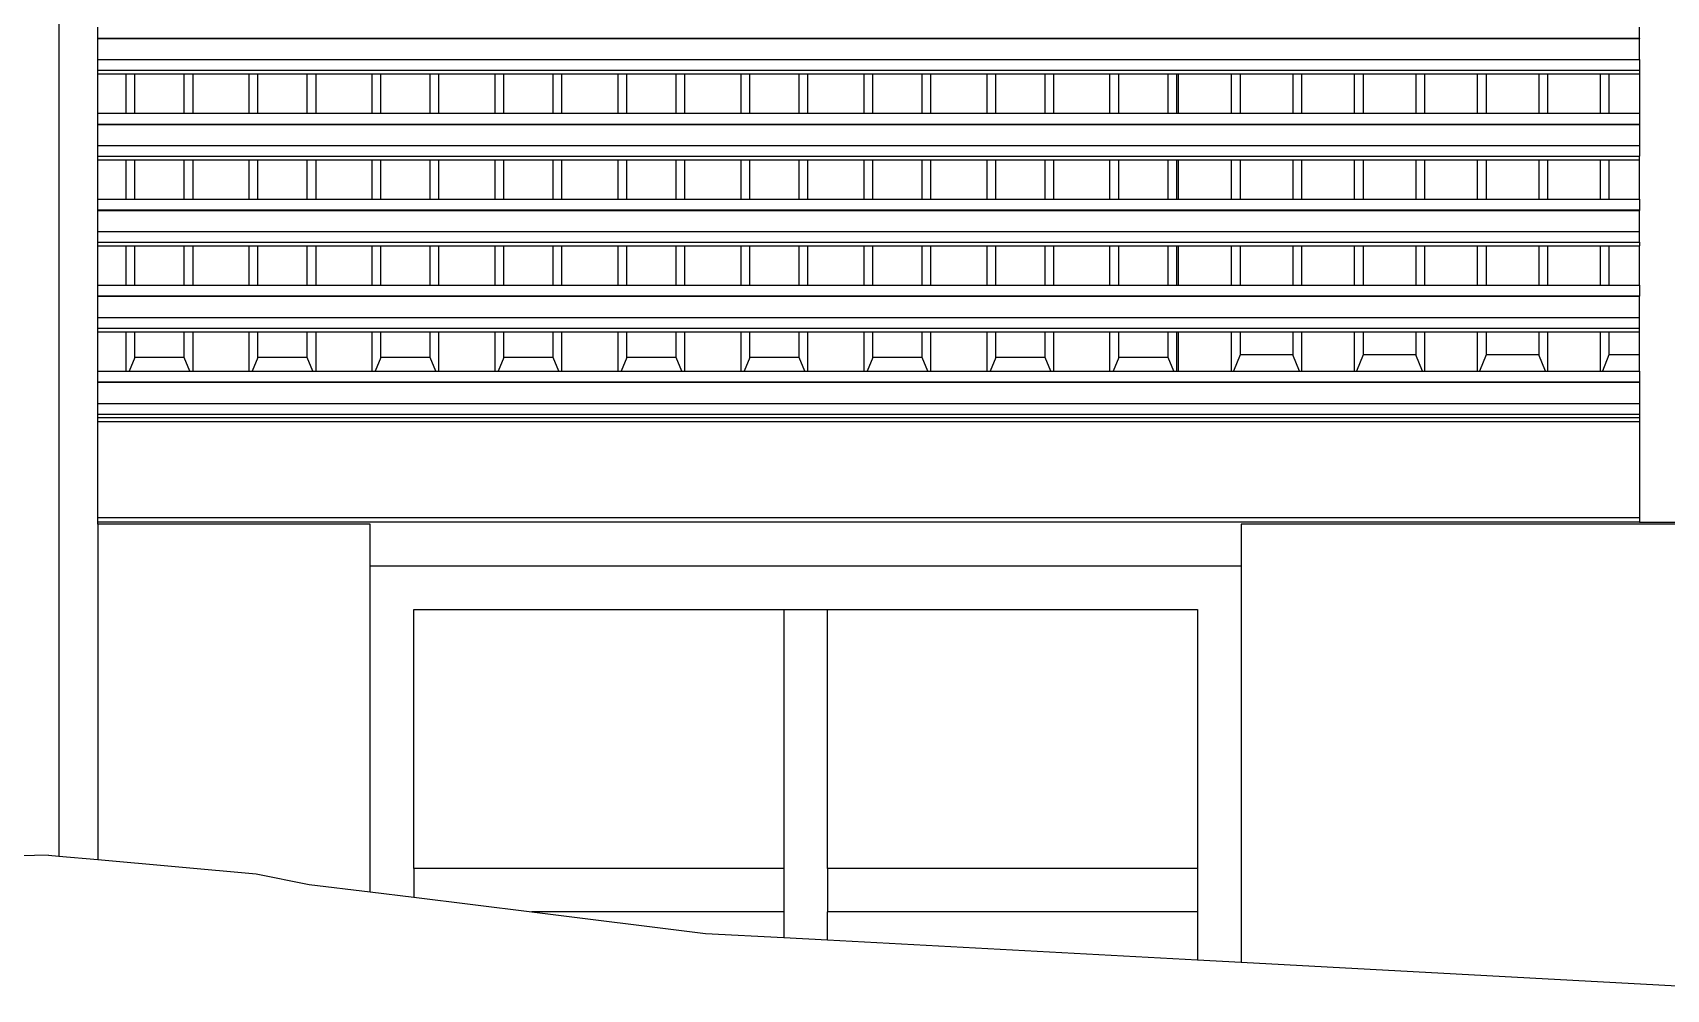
# Model space of a CAD drawing. Extents: x -101 to 101, y -14 to 18.
# Drawn here: x -51.402 to -47.651, y 8.073 to 10.269 of the extents above; entities that cross this region are included whole.
import ezdxf

# ---------------------------------------------------------------- set-up
doc = ezdxf.new("R2010")
doc.units = 0
doc.layers.get('0').update_dxf_attribs({"linetype": 'CONTINUOUS'})
doc.layers.add('SECTIONCUTEDGES', color=7, linetype='CONTINUOUS')

msp = doc.modelspace()

# ---------------------------------------------------------------- linework, layer by layer
for p, q in [((-51.3423, 11.7094), (-51.3423, 8.3789)), ((-51.2523, 10.2564), (-51.2523, 10.2811)), ((-47.7123, 10.2564), (-47.7123, 10.2811)), ((-51.2523, 10.2564), (-47.7123, 10.2564)), ((-51.2523, 10.2556), (-51.2523, 10.2564)), ((-51.2523, 10.2556), (-47.7123, 10.2556)), ((-51.2523, 10.2071), (-51.2523, 10.2556)), ((-47.7123, 10.2564), (-47.7123, 10.2556)), ((-47.7123, 10.2071), (-47.7123, 10.2556)), ((-51.2523, 10.2071), (-47.7123, 10.2071)), ((-51.2523, 10.1824), (-51.2523, 10.2071)), ((-47.7123, 10.2071), (-47.7123, 10.1824)), ((-51.2523, 10.1824), (-47.7123, 10.1824)), ((-51.2523, 10.1742), (-51.2523, 10.1824)), ((-51.2523, 10.1742), (-51.1876, 10.1742)), ((-51.2523, 10.0838), (-51.2523, 10.1742)), ((-51.1876, 10.0838), (-51.1876, 10.1742)), ((-51.1876, 10.1742), (-51.1674, 10.1742)), ((-51.1674, 10.0838), (-51.1674, 10.1742)), ((-51.1674, 10.1742), (-51.0542, 10.1742)), ((-51.0542, 10.0838), (-51.0542, 10.1742)), ((-51.0542, 10.1742), (-51.034, 10.1742)), ((-51.034, 10.0838), (-51.034, 10.1742)), ((-51.034, 10.1742), (-50.9052, 10.1742)), ((-50.9052, 10.0838), (-50.9052, 10.1742)), ((-50.9052, 10.1742), (-50.885, 10.1742)), ((-50.885, 10.0838), (-50.885, 10.1742)), ((-50.885, 10.1742), (-50.7718, 10.1742)), ((-50.7718, 10.0838), (-50.7718, 10.1742)), ((-50.7718, 10.1742), (-50.7516, 10.1742)), ((-50.7516, 10.0838), (-50.7516, 10.1742)), ((-50.7516, 10.1742), (-50.6228, 10.1742)), ((-50.6228, 10.0838), (-50.6228, 10.1742)), ((-50.6228, 10.1742), (-50.6026, 10.1742)), ((-50.6026, 10.0838), (-50.6026, 10.1742)), ((-50.6026, 10.1742), (-50.4894, 10.1742)), ((-50.4894, 10.0838), (-50.4894, 10.1742)), ((-50.4894, 10.1742), (-50.4692, 10.1742)), ((-50.4692, 10.0838), (-50.4692, 10.1742)), ((-50.4692, 10.1742), (-50.3404, 10.1742)), ((-50.3404, 10.0838), (-50.3404, 10.1742)), ((-50.3404, 10.1742), (-50.3202, 10.1742)), ((-50.3202, 10.0838), (-50.3202, 10.1742)), ((-50.3202, 10.1742), (-50.207, 10.1742)), ((-50.207, 10.0838), (-50.207, 10.1742)), ((-50.207, 10.1742), (-50.1868, 10.1742)), ((-50.1868, 10.0838), (-50.1868, 10.1742)), ((-50.1868, 10.1742), (-50.0579, 10.1742)), ((-50.0579, 10.0838), (-50.0579, 10.1742)), ((-50.0579, 10.1742), (-50.0378, 10.1742)), ((-50.0378, 10.0838), (-50.0378, 10.1742)), ((-50.0378, 10.1742), (-49.9246, 10.1742)), ((-49.9246, 10.0838), (-49.9246, 10.1742)), ((-49.9246, 10.1742), (-49.9044, 10.1742)), ((-49.9044, 10.0838), (-49.9044, 10.1742)), ((-49.9044, 10.1742), (-49.7755, 10.1742)), ((-49.7755, 10.0838), (-49.7755, 10.1742)), ((-49.7755, 10.1742), (-49.7554, 10.1742)), ((-49.7554, 10.0838), (-49.7554, 10.1742)), ((-49.7554, 10.1742), (-49.6421, 10.1742)), ((-49.6421, 10.0838), (-49.6421, 10.1742)), ((-49.6421, 10.1742), (-49.622, 10.1742)), ((-49.622, 10.0838), (-49.622, 10.1742)), ((-49.622, 10.1742), (-49.4931, 10.1742)), ((-49.4931, 10.0838), (-49.4931, 10.1742)), ((-49.4931, 10.1742), (-49.4729, 10.1742)), ((-49.4729, 10.0838), (-49.4729, 10.1742)), ((-49.4729, 10.1742), (-49.3597, 10.1742)), ((-49.3597, 10.0838), (-49.3597, 10.1742)), ((-49.3597, 10.1742), (-49.3396, 10.1742)), ((-49.3396, 10.0838), (-49.3396, 10.1742)), ((-49.3396, 10.1742), (-49.2107, 10.1742)), ((-49.2107, 10.0838), (-49.2107, 10.1742)), ((-49.2107, 10.1742), (-49.1905, 10.1742)), ((-49.1905, 10.0838), (-49.1905, 10.1742)), ((-49.1905, 10.1742), (-49.0773, 10.1742)), ((-49.0773, 10.0838), (-49.0773, 10.1742)), ((-49.0773, 10.1742), (-49.0571, 10.1742)), ((-49.0571, 10.0838), (-49.0571, 10.1742)), ((-49.0571, 10.1742), (-48.9283, 10.1742)), ((-48.9283, 10.0838), (-48.9283, 10.1742)), ((-48.9283, 10.1742), (-48.9081, 10.1742)), ((-48.9081, 10.0838), (-48.9081, 10.1742)), ((-48.9081, 10.1742), (-48.7949, 10.1742)), ((-48.7949, 10.0838), (-48.7949, 10.1742)), ((-48.7949, 10.1742), (-48.7747, 10.1742)), ((-48.7747, 10.0838), (-48.7747, 10.1742)), ((-48.7747, 10.1742), (-48.7708, 10.1742)), ((-48.7708, 10.0838), (-48.7708, 10.1742)), ((-48.7708, 10.1742), (-48.6498, 10.1742)), ((-48.6498, 10.1742), (-48.6498, 10.0838)), ((-48.6498, 10.1742), (-48.6296, 10.1742)), ((-48.6296, 10.1742), (-48.6296, 10.0838)), ((-48.6296, 10.1742), (-48.5086, 10.1742)), ((-48.5086, 10.1742), (-48.5086, 10.0838)), ((-48.5086, 10.1742), (-48.4884, 10.1742)), ((-48.4884, 10.1742), (-48.4884, 10.0838)), ((-48.4884, 10.1742), (-48.3674, 10.1742)), ((-48.3674, 10.1742), (-48.3674, 10.0838)), ((-48.3674, 10.1742), (-48.3472, 10.1742)), ((-48.3472, 10.1742), (-48.3472, 10.0838)), ((-48.3472, 10.1742), (-48.2262, 10.1742)), ((-48.2262, 10.1742), (-48.2262, 10.0838)), ((-48.2262, 10.1742), (-48.206, 10.1742)), ((-48.206, 10.1742), (-48.206, 10.0838)), ((-48.206, 10.1742), (-48.085, 10.1742)), ((-48.085, 10.1742), (-48.085, 10.0838)), ((-48.085, 10.1742), (-48.0648, 10.1742)), ((-48.0648, 10.1742), (-48.0648, 10.0838)), ((-48.0648, 10.1742), (-47.9437, 10.1742)), ((-47.9437, 10.1742), (-47.9437, 10.0838)), ((-47.9437, 10.1742), (-47.9236, 10.1742)), ((-47.9236, 10.1742), (-47.9236, 10.0838)), ((-47.9236, 10.1742), (-47.8025, 10.1742)), ((-47.8025, 10.1742), (-47.8025, 10.0838)), ((-47.8025, 10.1742), (-47.7824, 10.1742)), ((-47.7824, 10.1742), (-47.7824, 10.0838)), ((-47.7824, 10.1742), (-47.7123, 10.1742)), ((-47.7123, 10.1824), (-47.7123, 10.1742)), ((-47.7123, 10.1742), (-47.7123, 10.0838)), ((-51.2523, 10.0838), (-51.1876, 10.0838)), ((-51.2523, 10.0591), (-51.2523, 10.0838)), ((-51.2523, 10.0591), (-47.7123, 10.0591)), ((-51.2523, 10.0583), (-51.2523, 10.0591)), ((-51.2523, 10.0583), (-47.7123, 10.0583)), ((-51.2523, 10.0098), (-51.2523, 10.0583)), ((-51.1876, 10.0838), (-51.1674, 10.0838)), ((-51.1674, 10.0838), (-51.0542, 10.0838)), ((-51.0542, 10.0838), (-51.034, 10.0838)), ((-51.034, 10.0838), (-50.9052, 10.0838)), ((-50.9052, 10.0838), (-50.885, 10.0838)), ((-50.885, 10.0838), (-50.7718, 10.0838)), ((-50.7718, 10.0838), (-50.7516, 10.0838)), ((-50.7516, 10.0838), (-50.6228, 10.0838)), ((-50.6228, 10.0838), (-50.6026, 10.0838)), ((-50.6026, 10.0838), (-50.4894, 10.0838)), ((-50.4894, 10.0838), (-50.4692, 10.0838)), ((-50.4692, 10.0838), (-50.3404, 10.0838)), ((-50.3404, 10.0838), (-50.3202, 10.0838)), ((-50.3202, 10.0838), (-50.207, 10.0838)), ((-50.207, 10.0838), (-50.1868, 10.0838)), ((-50.1868, 10.0838), (-50.0579, 10.0838)), ((-50.0579, 10.0838), (-50.0378, 10.0838)), ((-50.0378, 10.0838), (-49.9246, 10.0838)), ((-49.9246, 10.0838), (-49.9044, 10.0838)), ((-49.9044, 10.0838), (-49.7755, 10.0838)), ((-49.7755, 10.0838), (-49.7554, 10.0838)), ((-49.7554, 10.0838), (-49.6421, 10.0838)), ((-49.6421, 10.0838), (-49.622, 10.0838)), ((-49.622, 10.0838), (-49.4931, 10.0838)), ((-49.4931, 10.0838), (-49.4729, 10.0838)), ((-49.4729, 10.0838), (-49.3597, 10.0838)), ((-49.3597, 10.0838), (-49.3396, 10.0838)), ((-49.3396, 10.0838), (-49.2107, 10.0838)), ((-49.2107, 10.0838), (-49.1905, 10.0838)), ((-49.1905, 10.0838), (-49.0773, 10.0838)), ((-49.0773, 10.0838), (-49.0571, 10.0838)), ((-49.0571, 10.0838), (-48.9283, 10.0838)), ((-48.9283, 10.0838), (-48.9081, 10.0838)), ((-48.9081, 10.0838), (-48.7949, 10.0838)), ((-48.7949, 10.0838), (-48.7747, 10.0838)), ((-48.7747, 10.0838), (-48.7708, 10.0838)), ((-48.7708, 10.0838), (-48.6498, 10.0838)), ((-48.6498, 10.0838), (-48.6296, 10.0838)), ((-48.6296, 10.0838), (-48.5086, 10.0838)), ((-48.5086, 10.0838), (-48.4884, 10.0838)), ((-48.4884, 10.0838), (-48.3674, 10.0838)), ((-48.3674, 10.0838), (-48.3472, 10.0838)), ((-48.3472, 10.0838), (-48.2262, 10.0838)), ((-48.2262, 10.0838), (-48.206, 10.0838)), ((-48.206, 10.0838), (-48.085, 10.0838)), ((-48.085, 10.0838), (-48.0648, 10.0838)), ((-48.0648, 10.0838), (-47.9437, 10.0838)), ((-47.9437, 10.0838), (-47.9236, 10.0838)), ((-47.9236, 10.0838), (-47.8025, 10.0838)), ((-47.8025, 10.0838), (-47.7824, 10.0838)), ((-47.7824, 10.0838), (-47.7123, 10.0838)), ((-47.7123, 10.0838), (-47.7123, 10.0591)), ((-47.7123, 10.0591), (-47.7123, 10.0583)), ((-47.7123, 10.0583), (-47.7123, 10.0098)), ((-51.2523, 10.0098), (-47.7123, 10.0098)), ((-51.2523, 9.9851), (-51.2523, 10.0098)), ((-51.2523, 9.9851), (-47.7123, 9.9851)), ((-51.2523, 9.9769), (-51.2523, 9.9851)), ((-47.7123, 10.0098), (-47.7123, 9.9851)), ((-47.7123, 9.9769), (-47.7123, 9.9851)), ((-51.2523, 9.9769), (-51.1876, 9.9769)), ((-51.2523, 9.8865), (-51.2523, 9.9769)), ((-51.1876, 9.8865), (-51.1876, 9.9769)), ((-51.1876, 9.9769), (-51.1674, 9.9769)), ((-51.1674, 9.8865), (-51.1674, 9.9769)), ((-51.1674, 9.9769), (-51.0542, 9.9769)), ((-51.0542, 9.8865), (-51.0542, 9.9769)), ((-51.0542, 9.9769), (-51.034, 9.9769)), ((-51.034, 9.8865), (-51.034, 9.9769)), ((-51.034, 9.9769), (-50.9052, 9.9769)), ((-50.9052, 9.8865), (-50.9052, 9.9769)), ((-50.9052, 9.9769), (-50.885, 9.9769)), ((-50.885, 9.8865), (-50.885, 9.9769)), ((-50.885, 9.9769), (-50.7718, 9.9769)), ((-50.7718, 9.8865), (-50.7718, 9.9769)), ((-50.7718, 9.9769), (-50.7516, 9.9769)), ((-50.7516, 9.8865), (-50.7516, 9.9769)), ((-50.7516, 9.9769), (-50.6228, 9.9769)), ((-50.6228, 9.8865), (-50.6228, 9.9769)), ((-50.6228, 9.9769), (-50.6026, 9.9769)), ((-50.6026, 9.8865), (-50.6026, 9.9769)), ((-50.6026, 9.9769), (-50.4894, 9.9769)), ((-50.4894, 9.8865), (-50.4894, 9.9769)), ((-50.4894, 9.9769), (-50.4692, 9.9769)), ((-50.4692, 9.8865), (-50.4692, 9.9769)), ((-50.4692, 9.9769), (-50.3404, 9.9769)), ((-50.3404, 9.8865), (-50.3404, 9.9769)), ((-50.3404, 9.9769), (-50.3202, 9.9769)), ((-50.3202, 9.8865), (-50.3202, 9.9769)), ((-50.3202, 9.9769), (-50.207, 9.9769)), ((-50.207, 9.8865), (-50.207, 9.9769)), ((-50.207, 9.9769), (-50.1868, 9.9769)), ((-50.1868, 9.8865), (-50.1868, 9.9769)), ((-50.1868, 9.9769), (-50.0579, 9.9769)), ((-50.0579, 9.8865), (-50.0579, 9.9769)), ((-50.0579, 9.9769), (-50.0378, 9.9769)), ((-50.0378, 9.8865), (-50.0378, 9.9769)), ((-50.0378, 9.9769), (-49.9246, 9.9769)), ((-49.9246, 9.8865), (-49.9246, 9.9769)), ((-49.9246, 9.9769), (-49.9044, 9.9769)), ((-49.9044, 9.8865), (-49.9044, 9.9769)), ((-49.9044, 9.9769), (-49.7755, 9.9769)), ((-49.7755, 9.8865), (-49.7755, 9.9769)), ((-49.7755, 9.9769), (-49.7554, 9.9769)), ((-49.7554, 9.8865), (-49.7554, 9.9769)), ((-49.7554, 9.9769), (-49.6421, 9.9769)), ((-49.6421, 9.8865), (-49.6421, 9.9769)), ((-49.6421, 9.9769), (-49.622, 9.9769)), ((-49.622, 9.8865), (-49.622, 9.9769)), ((-49.622, 9.9769), (-49.4931, 9.9769)), ((-49.4931, 9.8865), (-49.4931, 9.9769)), ((-49.4931, 9.9769), (-49.4729, 9.9769)), ((-49.4729, 9.8865), (-49.4729, 9.9769)), ((-49.4729, 9.9769), (-49.3597, 9.9769)), ((-49.3597, 9.8865), (-49.3597, 9.9769)), ((-49.3597, 9.9769), (-49.3396, 9.9769)), ((-49.3396, 9.8865), (-49.3396, 9.9769)), ((-49.3396, 9.9769), (-49.2107, 9.9769)), ((-49.2107, 9.8865), (-49.2107, 9.9769)), ((-49.2107, 9.9769), (-49.1905, 9.9769)), ((-49.1905, 9.8865), (-49.1905, 9.9769)), ((-49.1905, 9.9769), (-49.0773, 9.9769)), ((-49.0773, 9.8865), (-49.0773, 9.9769)), ((-49.0773, 9.9769), (-49.0571, 9.9769)), ((-49.0571, 9.8865), (-49.0571, 9.9769)), ((-49.0571, 9.9769), (-48.9283, 9.9769)), ((-48.9283, 9.8865), (-48.9283, 9.9769)), ((-48.9283, 9.9769), (-48.9081, 9.9769)), ((-48.9081, 9.8865), (-48.9081, 9.9769)), ((-48.9081, 9.9769), (-48.7949, 9.9769)), ((-48.7949, 9.8865), (-48.7949, 9.9769)), ((-48.7949, 9.9769), (-48.7747, 9.9769)), ((-48.7747, 9.8865), (-48.7747, 9.9769)), ((-48.7747, 9.9769), (-48.7708, 9.9769)), ((-48.7708, 9.8865), (-48.7708, 9.9769)), ((-48.7708, 9.9769), (-48.6498, 9.9769)), ((-48.6498, 9.9769), (-48.6498, 9.8865)), ((-48.6498, 9.9769), (-48.6296, 9.9769)), ((-48.6296, 9.9769), (-48.6296, 9.8865)), ((-48.6296, 9.9769), (-48.5086, 9.9769)), ((-48.5086, 9.9769), (-48.5086, 9.8865)), ((-48.5086, 9.9769), (-48.4884, 9.9769)), ((-48.4884, 9.9769), (-48.4884, 9.8865)), ((-48.4884, 9.9769), (-48.3674, 9.9769)), ((-48.3674, 9.9769), (-48.3674, 9.8865)), ((-48.3674, 9.9769), (-48.3472, 9.9769)), ((-48.3472, 9.9769), (-48.3472, 9.8865)), ((-48.3472, 9.9769), (-48.2262, 9.9769)), ((-48.2262, 9.9769), (-48.2262, 9.8865)), ((-48.2262, 9.9769), (-48.206, 9.9769)), ((-48.206, 9.9769), (-48.206, 9.8865)), ((-48.206, 9.9769), (-48.085, 9.9769)), ((-48.085, 9.9769), (-48.085, 9.8865)), ((-48.085, 9.9769), (-48.0648, 9.9769)), ((-48.0648, 9.9769), (-48.0648, 9.8865)), ((-48.0648, 9.9769), (-47.9437, 9.9769)), ((-47.9437, 9.9769), (-47.9437, 9.8865)), ((-47.9437, 9.9769), (-47.9236, 9.9769)), ((-47.9236, 9.9769), (-47.9236, 9.8865)), ((-47.9236, 9.9769), (-47.8025, 9.9769)), ((-47.8025, 9.9769), (-47.8025, 9.8865)), ((-47.8025, 9.9769), (-47.7824, 9.9769)), ((-47.7824, 9.9769), (-47.7824, 9.8865)), ((-47.7824, 9.9769), (-47.7123, 9.9769)), ((-47.7123, 9.8865), (-47.7123, 9.9769)), ((-51.2523, 9.8865), (-51.1876, 9.8865)), ((-51.2523, 9.8618), (-51.2523, 9.8865)), ((-51.1876, 9.8865), (-51.1674, 9.8865)), ((-51.1674, 9.8865), (-51.0542, 9.8865)), ((-51.0542, 9.8865), (-51.034, 9.8865)), ((-51.034, 9.8865), (-50.9052, 9.8865)), ((-50.9052, 9.8865), (-50.885, 9.8865)), ((-50.885, 9.8865), (-50.7718, 9.8865)), ((-50.7718, 9.8865), (-50.7516, 9.8865)), ((-50.7516, 9.8865), (-50.6228, 9.8865)), ((-50.6228, 9.8865), (-50.6026, 9.8865)), ((-50.6026, 9.8865), (-50.4894, 9.8865)), ((-50.4894, 9.8865), (-50.4692, 9.8865)), ((-50.4692, 9.8865), (-50.3404, 9.8865)), ((-50.3404, 9.8865), (-50.3202, 9.8865)), ((-50.3202, 9.8865), (-50.207, 9.8865)), ((-50.207, 9.8865), (-50.1868, 9.8865)), ((-50.1868, 9.8865), (-50.0579, 9.8865)), ((-50.0579, 9.8865), (-50.0378, 9.8865)), ((-50.0378, 9.8865), (-49.9246, 9.8865)), ((-49.9246, 9.8865), (-49.9044, 9.8865)), ((-49.9044, 9.8865), (-49.7755, 9.8865)), ((-49.7755, 9.8865), (-49.7554, 9.8865)), ((-49.7554, 9.8865), (-49.6421, 9.8865)), ((-49.6421, 9.8865), (-49.622, 9.8865)), ((-49.622, 9.8865), (-49.4931, 9.8865)), ((-49.4931, 9.8865), (-49.4729, 9.8865)), ((-49.4729, 9.8865), (-49.3597, 9.8865)), ((-49.3597, 9.8865), (-49.3396, 9.8865)), ((-49.3396, 9.8865), (-49.2107, 9.8865)), ((-49.2107, 9.8865), (-49.1905, 9.8865)), ((-49.1905, 9.8865), (-49.0773, 9.8865)), ((-49.0773, 9.8865), (-49.0571, 9.8865)), ((-49.0571, 9.8865), (-48.9283, 9.8865)), ((-48.9283, 9.8865), (-48.9081, 9.8865)), ((-48.9081, 9.8865), (-48.7949, 9.8865)), ((-48.7949, 9.8865), (-48.7747, 9.8865)), ((-48.7747, 9.8865), (-48.7708, 9.8865)), ((-48.7708, 9.8865), (-48.6498, 9.8865)), ((-48.6498, 9.8865), (-48.6296, 9.8865)), ((-48.6296, 9.8865), (-48.5086, 9.8865)), ((-48.5086, 9.8865), (-48.4884, 9.8865)), ((-48.4884, 9.8865), (-48.3674, 9.8865)), ((-48.3674, 9.8865), (-48.3472, 9.8865)), ((-48.3472, 9.8865), (-48.2262, 9.8865)), ((-48.2262, 9.8865), (-48.206, 9.8865)), ((-48.206, 9.8865), (-48.085, 9.8865)), ((-48.085, 9.8865), (-48.0648, 9.8865)), ((-48.0648, 9.8865), (-47.9437, 9.8865)), ((-47.9437, 9.8865), (-47.9236, 9.8865)), ((-47.9236, 9.8865), (-47.8025, 9.8865)), ((-47.8025, 9.8865), (-47.7824, 9.8865)), ((-47.7824, 9.8865), (-47.7123, 9.8865)), ((-47.7123, 9.8865), (-47.7123, 9.8618)), ((-51.2523, 9.8618), (-47.7123, 9.8618)), ((-51.2523, 9.861), (-51.2523, 9.8618)), ((-51.2523, 9.861), (-47.7123, 9.861)), ((-51.2523, 9.8125), (-51.2523, 9.861)), ((-47.7123, 9.8618), (-47.7123, 9.861)), ((-47.7123, 9.8125), (-47.7123, 9.861)), ((-51.2523, 9.8125), (-47.7123, 9.8125)), ((-51.2523, 9.7879), (-51.2523, 9.8125)), ((-47.7123, 9.7879), (-47.7123, 9.8125)), ((-51.2523, 9.7879), (-47.7123, 9.7879)), ((-51.2523, 9.7796), (-51.2523, 9.7879)), ((-51.2523, 9.7796), (-51.1876, 9.7796)), ((-51.2523, 9.6892), (-51.2523, 9.7796)), ((-51.1876, 9.6892), (-51.1876, 9.7796)), ((-51.1876, 9.7796), (-51.1674, 9.7796)), ((-51.1674, 9.6892), (-51.1674, 9.7796)), ((-51.1674, 9.7796), (-51.0542, 9.7796)), ((-51.0542, 9.6892), (-51.0542, 9.7796)), ((-51.0542, 9.7796), (-51.034, 9.7796)), ((-51.034, 9.6892), (-51.034, 9.7796)), ((-51.034, 9.7796), (-50.9052, 9.7796)), ((-50.9052, 9.6892), (-50.9052, 9.7796)), ((-50.9052, 9.7796), (-50.885, 9.7796)), ((-50.885, 9.6892), (-50.885, 9.7796)), ((-50.885, 9.7796), (-50.7718, 9.7796)), ((-50.7718, 9.6892), (-50.7718, 9.7796)), ((-50.7718, 9.7796), (-50.7516, 9.7796)), ((-50.7516, 9.6892), (-50.7516, 9.7796)), ((-50.7516, 9.7796), (-50.6228, 9.7796)), ((-50.6228, 9.6892), (-50.6228, 9.7796)), ((-50.6228, 9.7796), (-50.6026, 9.7796)), ((-50.6026, 9.6892), (-50.6026, 9.7796)), ((-50.6026, 9.7796), (-50.4894, 9.7796)), ((-50.4894, 9.6892), (-50.4894, 9.7796)), ((-50.4894, 9.7796), (-50.4692, 9.7796)), ((-50.4692, 9.6892), (-50.4692, 9.7796)), ((-50.4692, 9.7796), (-50.3404, 9.7796)), ((-50.3404, 9.6892), (-50.3404, 9.7796)), ((-50.3404, 9.7796), (-50.3202, 9.7796)), ((-50.3202, 9.6892), (-50.3202, 9.7796)), ((-50.3202, 9.7796), (-50.207, 9.7796)), ((-50.207, 9.6892), (-50.207, 9.7796)), ((-50.207, 9.7796), (-50.1868, 9.7796)), ((-50.1868, 9.6892), (-50.1868, 9.7796)), ((-50.1868, 9.7796), (-50.0579, 9.7796)), ((-50.0579, 9.6892), (-50.0579, 9.7796)), ((-50.0579, 9.7796), (-50.0378, 9.7796)), ((-50.0378, 9.6892), (-50.0378, 9.7796)), ((-50.0378, 9.7796), (-49.9246, 9.7796)), ((-49.9246, 9.6892), (-49.9246, 9.7796)), ((-49.9246, 9.7796), (-49.9044, 9.7796)), ((-49.9044, 9.6892), (-49.9044, 9.7796)), ((-49.9044, 9.7796), (-49.7755, 9.7796)), ((-49.7755, 9.6892), (-49.7755, 9.7796)), ((-49.7755, 9.7796), (-49.7554, 9.7796)), ((-49.7554, 9.6892), (-49.7554, 9.7796)), ((-49.7554, 9.7796), (-49.6421, 9.7796)), ((-49.6421, 9.6892), (-49.6421, 9.7796)), ((-49.6421, 9.7796), (-49.622, 9.7796)), ((-49.622, 9.6892), (-49.622, 9.7796)), ((-49.622, 9.7796), (-49.4931, 9.7796)), ((-49.4931, 9.6892), (-49.4931, 9.7796)), ((-49.4931, 9.7796), (-49.4729, 9.7796)), ((-49.4729, 9.6892), (-49.4729, 9.7796)), ((-49.4729, 9.7796), (-49.3597, 9.7796)), ((-49.3597, 9.6892), (-49.3597, 9.7796)), ((-49.3597, 9.7796), (-49.3396, 9.7796)), ((-49.3396, 9.6892), (-49.3396, 9.7796)), ((-49.3396, 9.7796), (-49.2107, 9.7796)), ((-49.2107, 9.6892), (-49.2107, 9.7796)), ((-49.2107, 9.7796), (-49.1905, 9.7796)), ((-49.1905, 9.6892), (-49.1905, 9.7796)), ((-49.1905, 9.7796), (-49.0773, 9.7796)), ((-49.0773, 9.6892), (-49.0773, 9.7796)), ((-49.0773, 9.7796), (-49.0571, 9.7796)), ((-49.0571, 9.6892), (-49.0571, 9.7796)), ((-49.0571, 9.7796), (-48.9283, 9.7796)), ((-48.9283, 9.6892), (-48.9283, 9.7796)), ((-48.9283, 9.7796), (-48.9081, 9.7796)), ((-48.9081, 9.6892), (-48.9081, 9.7796)), ((-48.9081, 9.7796), (-48.7949, 9.7796)), ((-48.7949, 9.6892), (-48.7949, 9.7796)), ((-48.7949, 9.7796), (-48.7747, 9.7796)), ((-48.7747, 9.6892), (-48.7747, 9.7796)), ((-48.7747, 9.7796), (-48.7708, 9.7796)), ((-48.7708, 9.6892), (-48.7708, 9.7796)), ((-48.7708, 9.7796), (-48.6498, 9.7796)), ((-48.6498, 9.7796), (-48.6498, 9.6892)), ((-48.6498, 9.7796), (-48.6296, 9.7796)), ((-48.6296, 9.7796), (-48.6296, 9.6892)), ((-48.6296, 9.7796), (-48.5086, 9.7796)), ((-48.5086, 9.7796), (-48.5086, 9.6892)), ((-48.5086, 9.7796), (-48.4884, 9.7796)), ((-48.4884, 9.7796), (-48.4884, 9.6892)), ((-48.4884, 9.7796), (-48.3674, 9.7796)), ((-48.3674, 9.7796), (-48.3674, 9.6892)), ((-48.3674, 9.7796), (-48.3472, 9.7796)), ((-48.3472, 9.7796), (-48.3472, 9.6892)), ((-48.3472, 9.7796), (-48.2262, 9.7796)), ((-48.2262, 9.7796), (-48.2262, 9.6892)), ((-48.2262, 9.7796), (-48.206, 9.7796)), ((-48.206, 9.7796), (-48.206, 9.6892)), ((-48.206, 9.7796), (-48.085, 9.7796)), ((-48.085, 9.7796), (-48.085, 9.6892)), ((-48.085, 9.7796), (-48.0648, 9.7796)), ((-48.0648, 9.7796), (-48.0648, 9.6892)), ((-48.0648, 9.7796), (-47.9437, 9.7796)), ((-47.9437, 9.7796), (-47.9437, 9.6892)), ((-47.9437, 9.7796), (-47.9236, 9.7796)), ((-47.9236, 9.7796), (-47.9236, 9.6892)), ((-47.9236, 9.7796), (-47.8025, 9.7796)), ((-47.8025, 9.7796), (-47.8025, 9.6892)), ((-47.8025, 9.7796), (-47.7824, 9.7796)), ((-47.7824, 9.7796), (-47.7824, 9.6892)), ((-47.7824, 9.7796), (-47.7123, 9.7796)), ((-47.7123, 9.7879), (-47.7123, 9.7796)), ((-47.7123, 9.6892), (-47.7123, 9.7796)), ((-51.2523, 9.6892), (-51.1876, 9.6892)), ((-51.2523, 9.6646), (-51.2523, 9.6892)), ((-51.1876, 9.6892), (-51.1674, 9.6892)), ((-51.1674, 9.6892), (-51.0542, 9.6892)), ((-51.0542, 9.6892), (-51.034, 9.6892)), ((-51.034, 9.6892), (-50.9052, 9.6892)), ((-50.9052, 9.6892), (-50.885, 9.6892)), ((-50.885, 9.6892), (-50.7718, 9.6892)), ((-50.7718, 9.6892), (-50.7516, 9.6892)), ((-50.7516, 9.6892), (-50.6228, 9.6892)), ((-50.6228, 9.6892), (-50.6026, 9.6892)), ((-50.6026, 9.6892), (-50.4894, 9.6892)), ((-50.4894, 9.6892), (-50.4692, 9.6892)), ((-50.4692, 9.6892), (-50.3404, 9.6892)), ((-50.3404, 9.6892), (-50.3202, 9.6892)), ((-50.3202, 9.6892), (-50.207, 9.6892)), ((-50.207, 9.6892), (-50.1868, 9.6892)), ((-50.1868, 9.6892), (-50.0579, 9.6892)), ((-50.0579, 9.6892), (-50.0378, 9.6892)), ((-50.0378, 9.6892), (-49.9246, 9.6892)), ((-49.9246, 9.6892), (-49.9044, 9.6892)), ((-49.9044, 9.6892), (-49.7755, 9.6892)), ((-49.7755, 9.6892), (-49.7554, 9.6892)), ((-49.7554, 9.6892), (-49.6421, 9.6892)), ((-49.6421, 9.6892), (-49.622, 9.6892)), ((-49.622, 9.6892), (-49.4931, 9.6892)), ((-49.4931, 9.6892), (-49.4729, 9.6892)), ((-49.4729, 9.6892), (-49.3597, 9.6892)), ((-49.3597, 9.6892), (-49.3396, 9.6892)), ((-49.3396, 9.6892), (-49.2107, 9.6892)), ((-49.2107, 9.6892), (-49.1905, 9.6892)), ((-49.1905, 9.6892), (-49.0773, 9.6892)), ((-49.0773, 9.6892), (-49.0571, 9.6892)), ((-49.0571, 9.6892), (-48.9283, 9.6892)), ((-48.9283, 9.6892), (-48.9081, 9.6892)), ((-48.9081, 9.6892), (-48.7949, 9.6892)), ((-48.7949, 9.6892), (-48.7747, 9.6892)), ((-48.7747, 9.6892), (-48.7708, 9.6892)), ((-48.7708, 9.6892), (-48.6498, 9.6892)), ((-48.6498, 9.6892), (-48.6296, 9.6892)), ((-48.6296, 9.6892), (-48.5086, 9.6892)), ((-48.5086, 9.6892), (-48.4884, 9.6892)), ((-48.4884, 9.6892), (-48.3674, 9.6892)), ((-48.3674, 9.6892), (-48.3472, 9.6892)), ((-48.3472, 9.6892), (-48.2262, 9.6892)), ((-48.2262, 9.6892), (-48.206, 9.6892)), ((-48.206, 9.6892), (-48.085, 9.6892)), ((-48.085, 9.6892), (-48.0648, 9.6892)), ((-48.0648, 9.6892), (-47.9437, 9.6892)), ((-47.9437, 9.6892), (-47.9236, 9.6892)), ((-47.9236, 9.6892), (-47.8025, 9.6892)), ((-47.8025, 9.6892), (-47.7824, 9.6892)), ((-47.7824, 9.6892), (-47.7123, 9.6892)), ((-47.7123, 9.6892), (-47.7123, 9.6646)), ((-51.2523, 9.6646), (-47.7123, 9.6646)), ((-51.2523, 9.6637), (-51.2523, 9.6646)), ((-51.2523, 9.6637), (-47.7123, 9.6637)), ((-51.2523, 9.6152), (-51.2523, 9.6637)), ((-47.7123, 9.6646), (-47.7123, 9.6637)), ((-47.7123, 9.6152), (-47.7123, 9.6637)), ((-51.2523, 9.6152), (-47.7123, 9.6152)), ((-51.2523, 9.5906), (-51.2523, 9.6152)), ((-47.7123, 9.5906), (-47.7123, 9.6152)), ((-51.2523, 9.5906), (-47.7123, 9.5906)), ((-51.2523, 9.5824), (-51.2523, 9.5906)), ((-51.2523, 9.5824), (-51.1876, 9.5824)), ((-51.2523, 9.4919), (-51.2523, 9.5824)), ((-51.1876, 9.4919), (-51.1876, 9.5824)), ((-51.1876, 9.5824), (-51.1674, 9.5824)), ((-51.1674, 9.5236), (-51.1674, 9.5824)), ((-51.1674, 9.5824), (-51.0542, 9.5824)), ((-51.0542, 9.5236), (-51.0542, 9.5824)), ((-51.0542, 9.5824), (-51.034, 9.5824)), ((-51.034, 9.4919), (-51.034, 9.5824)), ((-51.034, 9.5824), (-50.9052, 9.5824)), ((-50.9052, 9.4919), (-50.9052, 9.5824)), ((-50.9052, 9.5824), (-50.885, 9.5824)), ((-50.885, 9.5236), (-50.885, 9.5824)), ((-50.885, 9.5824), (-50.7718, 9.5824)), ((-50.7718, 9.5236), (-50.7718, 9.5824)), ((-50.7718, 9.5824), (-50.7516, 9.5824)), ((-50.7516, 9.4919), (-50.7516, 9.5824)), ((-50.7516, 9.5824), (-50.6228, 9.5824)), ((-50.6228, 9.4919), (-50.6228, 9.5824)), ((-50.6228, 9.5824), (-50.6026, 9.5824)), ((-50.6026, 9.5236), (-50.6026, 9.5824)), ((-50.6026, 9.5824), (-50.4894, 9.5824)), ((-50.4894, 9.5236), (-50.4894, 9.5824)), ((-50.4894, 9.5824), (-50.4692, 9.5824)), ((-50.4692, 9.4919), (-50.4692, 9.5824)), ((-50.4692, 9.5824), (-50.3404, 9.5824)), ((-50.3404, 9.4919), (-50.3404, 9.5824)), ((-50.3404, 9.5824), (-50.3202, 9.5824)), ((-50.3202, 9.5236), (-50.3202, 9.5824)), ((-50.3202, 9.5824), (-50.207, 9.5824)), ((-50.207, 9.5236), (-50.207, 9.5824)), ((-50.207, 9.5824), (-50.1868, 9.5824)), ((-50.1868, 9.4919), (-50.1868, 9.5824)), ((-50.1868, 9.5824), (-50.0579, 9.5824)), ((-50.0579, 9.4919), (-50.0579, 9.5824)), ((-50.0579, 9.5824), (-50.0378, 9.5824)), ((-50.0378, 9.5236), (-50.0378, 9.5824)), ((-50.0378, 9.5824), (-49.9246, 9.5824)), ((-49.9246, 9.5236), (-49.9246, 9.5824)), ((-49.9246, 9.5824), (-49.9044, 9.5824)), ((-49.9044, 9.4919), (-49.9044, 9.5824)), ((-49.9044, 9.5824), (-49.7755, 9.5824)), ((-49.7755, 9.4919), (-49.7755, 9.5824)), ((-49.7755, 9.5824), (-49.7554, 9.5824)), ((-49.7554, 9.5236), (-49.7554, 9.5824)), ((-49.7554, 9.5824), (-49.6421, 9.5824)), ((-49.6421, 9.5236), (-49.6421, 9.5824)), ((-49.6421, 9.5824), (-49.622, 9.5824)), ((-49.622, 9.4919), (-49.622, 9.5824)), ((-49.622, 9.5824), (-49.4931, 9.5824)), ((-49.4931, 9.4919), (-49.4931, 9.5824)), ((-49.4931, 9.5824), (-49.4729, 9.5824)), ((-49.4729, 9.5236), (-49.4729, 9.5824)), ((-49.4729, 9.5824), (-49.3597, 9.5824)), ((-49.3597, 9.5236), (-49.3597, 9.5824)), ((-49.3597, 9.5824), (-49.3396, 9.5824)), ((-49.3396, 9.4919), (-49.3396, 9.5824)), ((-49.3396, 9.5824), (-49.2107, 9.5824)), ((-49.2107, 9.4919), (-49.2107, 9.5824)), ((-49.2107, 9.5824), (-49.1905, 9.5824)), ((-49.1905, 9.5236), (-49.1905, 9.5824)), ((-49.1905, 9.5824), (-49.0773, 9.5824)), ((-49.0773, 9.5236), (-49.0773, 9.5824)), ((-49.0773, 9.5824), (-49.0571, 9.5824)), ((-49.0571, 9.4919), (-49.0571, 9.5824)), ((-49.0571, 9.5824), (-48.9283, 9.5824)), ((-48.9283, 9.4919), (-48.9283, 9.5824)), ((-48.9283, 9.5824), (-48.9081, 9.5824)), ((-48.9081, 9.5236), (-48.9081, 9.5824)), ((-48.9081, 9.5824), (-48.7949, 9.5824)), ((-48.7949, 9.5236), (-48.7949, 9.5824)), ((-48.7949, 9.5824), (-48.7747, 9.5824)), ((-48.7747, 9.4919), (-48.7747, 9.5824)), ((-48.7747, 9.5824), (-48.7708, 9.5824)), ((-48.7708, 9.4919), (-48.7708, 9.5824)), ((-48.7708, 9.5824), (-48.6498, 9.5824)), ((-48.6498, 9.5824), (-48.6498, 9.4919)), ((-48.6498, 9.5824), (-48.6296, 9.5824)), ((-48.6296, 9.5824), (-48.6296, 9.5292)), ((-48.6296, 9.5824), (-48.5086, 9.5824)), ((-48.5086, 9.5824), (-48.5086, 9.5292)), ((-48.5086, 9.5824), (-48.4884, 9.5824)), ((-48.4884, 9.5824), (-48.4884, 9.4919)), ((-48.4884, 9.5824), (-48.3674, 9.5824)), ((-48.3674, 9.5824), (-48.3674, 9.4919)), ((-48.3674, 9.5824), (-48.3472, 9.5824)), ((-48.3472, 9.5824), (-48.3472, 9.5292)), ((-48.3472, 9.5824), (-48.2262, 9.5824)), ((-48.2262, 9.5824), (-48.2262, 9.5292)), ((-48.2262, 9.5824), (-48.206, 9.5824)), ((-48.206, 9.5824), (-48.206, 9.4919)), ((-48.206, 9.5824), (-48.085, 9.5824)), ((-48.085, 9.5824), (-48.085, 9.4919)), ((-48.085, 9.5824), (-48.0648, 9.5824)), ((-48.0648, 9.5824), (-48.0648, 9.5292)), ((-48.0648, 9.5824), (-47.9437, 9.5824)), ((-47.9437, 9.5824), (-47.9437, 9.5292)), ((-47.9437, 9.5824), (-47.9236, 9.5824)), ((-47.9236, 9.5824), (-47.9236, 9.4919)), ((-47.9236, 9.5824), (-47.8025, 9.5824)), ((-47.8025, 9.5824), (-47.8025, 9.4919)), ((-47.8025, 9.5824), (-47.7824, 9.5824)), ((-47.7824, 9.5824), (-47.7824, 9.5292)), ((-47.7824, 9.5824), (-47.7123, 9.5824)), ((-47.7123, 9.5824), (-47.7123, 9.5906)), ((-47.7123, 9.5292), (-47.7123, 9.5824)), ((-48.6296, 9.5292), (-48.6449, 9.4919)), ((-48.5086, 9.5292), (-48.6296, 9.5292)), ((-48.4933, 9.4919), (-48.5086, 9.5292)), ((-48.3472, 9.5292), (-48.3624, 9.4919)), ((-48.2262, 9.5292), (-48.3472, 9.5292)), ((-48.2109, 9.4919), (-48.2262, 9.5292)), ((-48.0648, 9.5292), (-48.08, 9.4919)), ((-47.9437, 9.5292), (-48.0648, 9.5292)), ((-47.9285, 9.4919), (-47.9437, 9.5292)), ((-47.7824, 9.5292), (-47.7976, 9.4919)), ((-47.7123, 9.5292), (-47.7824, 9.5292)), ((-47.7123, 9.4919), (-47.7123, 9.5292)), ((-51.2523, 9.4673), (-51.2523, 9.4919)), ((-51.2523, 9.4919), (-51.1876, 9.4919)), ((-51.1876, 9.4919), (-51.1804, 9.4919)), ((-51.1674, 9.5236), (-51.1804, 9.4919)), ((-51.1804, 9.4919), (-51.0413, 9.4919)), ((-51.0542, 9.5236), (-51.1674, 9.5236)), ((-51.0413, 9.4919), (-51.0542, 9.5236)), ((-51.0413, 9.4919), (-51.034, 9.4919)), ((-51.034, 9.4919), (-50.9052, 9.4919)), ((-50.9052, 9.4919), (-50.8979, 9.4919)), ((-50.885, 9.5236), (-50.8979, 9.4919)), ((-50.8979, 9.4919), (-50.7589, 9.4919)), ((-50.7718, 9.5236), (-50.885, 9.5236)), ((-50.7589, 9.4919), (-50.7718, 9.5236)), ((-50.7589, 9.4919), (-50.7516, 9.4919)), ((-50.7516, 9.4919), (-50.6228, 9.4919)), ((-50.6228, 9.4919), (-50.6155, 9.4919)), ((-50.6026, 9.5236), (-50.6155, 9.4919)), ((-50.6155, 9.4919), (-50.4764, 9.4919)), ((-50.4894, 9.5236), (-50.6026, 9.5236)), ((-50.4764, 9.4919), (-50.4894, 9.5236)), ((-50.4764, 9.4919), (-50.4692, 9.4919)), ((-50.4692, 9.4919), (-50.3404, 9.4919)), ((-50.3404, 9.4919), (-50.3331, 9.4919)), ((-50.3202, 9.5236), (-50.3331, 9.4919)), ((-50.3331, 9.4919), (-50.194, 9.4919)), ((-50.207, 9.5236), (-50.3202, 9.5236)), ((-50.194, 9.4919), (-50.207, 9.5236)), ((-50.194, 9.4919), (-50.1868, 9.4919)), ((-50.1868, 9.4919), (-50.0579, 9.4919)), ((-50.0579, 9.4919), (-50.0507, 9.4919)), ((-50.0378, 9.5236), (-50.0507, 9.4919)), ((-50.0507, 9.4919), (-49.9116, 9.4919)), ((-49.9246, 9.5236), (-50.0378, 9.5236)), ((-49.9116, 9.4919), (-49.9246, 9.5236)), ((-49.9116, 9.4919), (-49.9044, 9.4919)), ((-49.9044, 9.4919), (-49.7755, 9.4919)), ((-49.7755, 9.4919), (-49.7683, 9.4919)), ((-49.7554, 9.5236), (-49.7683, 9.4919)), ((-49.7683, 9.4919), (-49.6292, 9.4919)), ((-49.6421, 9.5236), (-49.7554, 9.5236)), ((-49.6292, 9.4919), (-49.6421, 9.5236)), ((-49.6292, 9.4919), (-49.622, 9.4919)), ((-49.622, 9.4919), (-49.4931, 9.4919)), ((-49.4931, 9.4919), (-49.4859, 9.4919)), ((-49.4729, 9.5236), (-49.4859, 9.4919)), ((-49.4859, 9.4919), (-49.3468, 9.4919)), ((-49.3597, 9.5236), (-49.4729, 9.5236)), ((-49.3468, 9.4919), (-49.3597, 9.5236)), ((-49.3468, 9.4919), (-49.3396, 9.4919)), ((-49.3396, 9.4919), (-49.2107, 9.4919)), ((-49.2107, 9.4919), (-49.2035, 9.4919)), ((-49.1905, 9.5236), (-49.2035, 9.4919)), ((-49.2035, 9.4919), (-49.0644, 9.4919)), ((-49.0773, 9.5236), (-49.1905, 9.5236)), ((-49.0644, 9.4919), (-49.0773, 9.5236)), ((-49.0644, 9.4919), (-49.0571, 9.4919)), ((-49.0571, 9.4919), (-48.9283, 9.4919)), ((-48.9283, 9.4919), (-48.921, 9.4919)), ((-48.9081, 9.5236), (-48.921, 9.4919)), ((-48.921, 9.4919), (-48.782, 9.4919)), ((-48.7949, 9.5236), (-48.9081, 9.5236)), ((-48.782, 9.4919), (-48.7949, 9.5236)), ((-48.782, 9.4919), (-48.7747, 9.4919)), ((-48.7747, 9.4919), (-48.7708, 9.4919)), ((-48.7708, 9.4919), (-48.6498, 9.4919)), ((-48.6498, 9.4919), (-48.6449, 9.4919)), ((-48.6449, 9.4919), (-48.4933, 9.4919)), ((-48.4933, 9.4919), (-48.4884, 9.4919)), ((-48.4884, 9.4919), (-48.3674, 9.4919)), ((-48.3674, 9.4919), (-48.3624, 9.4919)), ((-48.3624, 9.4919), (-48.2109, 9.4919)), ((-48.2109, 9.4919), (-48.206, 9.4919)), ((-48.206, 9.4919), (-48.085, 9.4919)), ((-48.085, 9.4919), (-48.08, 9.4919)), ((-48.08, 9.4919), (-47.9285, 9.4919)), ((-47.9285, 9.4919), (-47.9236, 9.4919)), ((-47.9236, 9.4919), (-47.8025, 9.4919)), ((-47.8025, 9.4919), (-47.7976, 9.4919)), ((-47.7976, 9.4919), (-47.7123, 9.4919)), ((-47.7123, 9.4919), (-47.7123, 9.4673)), ((-51.2523, 9.4673), (-47.7123, 9.4673)), ((-51.2523, 9.4665), (-51.2523, 9.4673)), ((-51.2523, 9.4665), (-47.7123, 9.4665)), ((-51.2523, 9.418), (-51.2523, 9.4665)), ((-47.7123, 9.4673), (-47.7123, 9.4665)), ((-47.7123, 9.4665), (-47.7123, 9.418)), ((-51.2523, 9.418), (-47.7123, 9.418)), ((-51.2523, 9.3933), (-51.2523, 9.418)), ((-47.7123, 9.418), (-47.7123, 9.3933)), ((-51.2523, 9.3933), (-47.7123, 9.3933)), ((-51.2523, 9.3851), (-51.2523, 9.3933)), ((-47.7123, 9.3851), (-51.2523, 9.3851)), ((-51.2523, 9.3753), (-51.2523, 9.3851)), ((-47.7123, 9.3933), (-47.7123, 9.3851)), ((-47.7123, 9.3851), (-47.7123, 9.3753)), ((-47.7123, 9.3753), (-51.2523, 9.3753)), ((-51.2523, 9.1549), (-51.2523, 9.3753)), ((-47.7123, 9.3753), (-47.7123, 9.1549)), ((-47.7123, 9.1549), (-51.2523, 9.1549)), ((-51.2523, 9.1451), (-51.2523, 9.1549)), ((-47.7123, 9.1549), (-47.7123, 9.1451)), ((-47.7123, 9.1451), (-51.2523, 9.1451)), ((-51.2523, 9.1408), (-51.2523, 9.1451)), ((-50.6273, 9.1408), (-51.2523, 9.1408)), ((-51.2523, 9.1408), (-51.2523, 8.3708)), ((-50.6273, 9.0451), (-50.6273, 9.1408)), ((-47.4773, 9.1408), (-48.6273, 9.1408)), ((-48.6273, 9.1408), (-48.6273, 9.0451)), ((-47.7123, 9.1451), (-47.5923, 9.1451)), ((-50.6273, 9.0451), (-48.6273, 9.0451)), ((-50.6273, 8.2966), (-50.6273, 9.0451)), ((-48.6273, 9.0451), (-48.6273, 8.1352)), ((-50.5273, 8.3508), (-50.5273, 8.9451)), ((-50.5273, 8.9451), (-49.6773, 8.9451)), ((-49.6773, 8.9451), (-49.5773, 8.9451)), ((-49.6773, 8.9451), (-49.6773, 8.3508)), ((-49.5773, 8.3508), (-49.5773, 8.9451)), ((-49.5773, 8.9451), (-48.7273, 8.9451)), ((-48.7273, 8.9451), (-48.7273, 8.3508)), ((-49.6773, 8.3508), (-50.5273, 8.3508)), ((-50.5273, 8.3508), (-50.5273, 8.2843)), ((-49.6773, 8.3508), (-49.6773, 8.2508)), ((-48.7273, 8.3508), (-49.5773, 8.3508)), ((-49.5773, 8.3508), (-49.5773, 8.2508)), ((-48.7273, 8.3508), (-48.7273, 8.2508)), ((-49.6773, 8.2508), (-50.2563, 8.2508)), ((-49.6773, 8.2508), (-49.6773, 8.1918)), ((-48.7273, 8.2508), (-49.5773, 8.2508)), ((-49.5773, 8.1864), (-49.5773, 8.2508)), ((-48.7273, 8.2508), (-48.7273, 8.1406))]:
    msp.add_line(p, q)
at = {"layer": 'SECTIONCUTEDGES'}
for p, q in [((-51.3662, 8.381), (-51.4623, 8.3784)), ((-51.3662, 8.381), (-51.3423, 8.3789)), ((-51.3423, 8.3789), (-51.2523, 8.3708)), ((-51.2523, 8.3708), (-50.8892, 8.3384)), ((-50.8892, 8.3384), (-50.7675, 8.314)), ((-50.7675, 8.314), (-50.6273, 8.2966)), ((-50.6273, 8.2966), (-50.5273, 8.2843)), ((-50.5273, 8.2843), (-50.2563, 8.2508)), ((-50.2563, 8.2508), (-49.857, 8.2015)), ((-49.857, 8.2015), (-49.6773, 8.1918)), ((-49.6773, 8.1918), (-49.5773, 8.1864)), ((-49.5773, 8.1864), (-48.7273, 8.1406)), ((-48.7273, 8.1406), (-48.6273, 8.1352)), ((-48.6273, 8.1352), (-47.4773, 8.0732))]:
    msp.add_line(p, q, dxfattribs=at)

doc.saveas('drawing.dxf')
